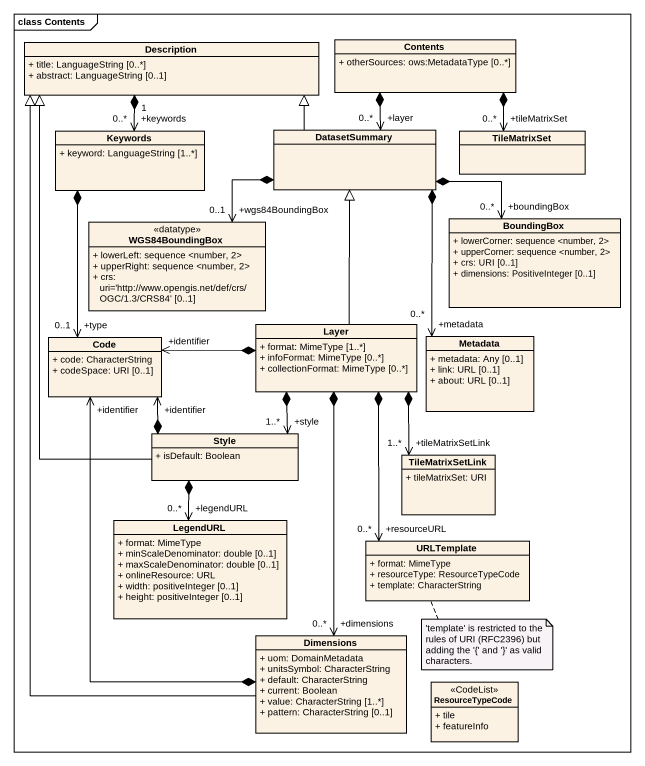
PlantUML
@startuml
mainframe class Contents
hide circle
hide empty members
skinparam classAttributeIconSize 0
class Description {
  + title: LanguageString [0..*]
  + abstract: LanguageString [0..1]
}
class Contents {
  + otherSources: ows:MetadataType [0..*]
}
class Keywords {
  + keyword: LanguageString [1..*]
}
class DatasetSummary
class TileMatrixSet
class WGS84BoundingBox <<datatype>> {
  + lowerLeft: sequence <number, 2>
  + upperRight: sequence <number, 2>
  + crs: uri='http://www.opengis.net/def/crs/OGC/1.3/CRS84' [0..1]
}
class BoundingBox {
  + lowerCorner: sequence <number, 2>
  + upperCorner: sequence <number, 2>
  + crs: URI [0..1]
  + dimensions: PositiveInteger [0..1]
}
class Code {
  + code: CharacterString
  + codeSpace: URI [0..1]
}
class Layer {
  + format: MimeType [1..*]
  + infoFormat: MimeType [0..*]
  + collectionFormat: MimeType [0..*]
}
class Metadata {
  + metadata: Any [0..1]
  + link: URL [0..1]
  + about: URL [0..1]
}
class Style {
  + isDefault: Boolean
}
class TileMatrixSetLink {
  + tileMatrixSet: URI
}
class LegendURL {
  + format: MimeType
  + minScaleDenominator: double [0..1]
  + maxScaleDenominator: double [0..1]
  + onlineResource: URL
  + width: positiveInteger [0..1]
  + height: positiveInteger [0..1]
}
class URLTemplate {
  + format: MimeType
  + resourceType: ResourceTypeCode
  + template: CharacterString
}
class Dimensions {
  + uom: DomainMetadata
  + unitsSymbol: CharacterString
  + default: CharacterString
  + current: Boolean
  + value: CharacterString [1..*]
  + pattern: CharacterString [0..1]
}
class ResourceTypeCode <<CodeList>> {
  + tile
  + featureInfo
}
Keywords "+keywords\n0..*" <-up-* "1" Description
DatasetSummary -left-|> Description
DatasetSummary "+layer\n0..*" <-up-* Contents
TileMatrixSet "+tileMatrixSet\n0..*" <-up-* Contents
WGS84BoundingBox "+wgs84BoundingBox\n0..1" <-up-* DatasetSummary
BoundingBox "+boundingBox\n0..*" <-left-* DatasetSummary
Code "+type\n0..1" <-up-* Keywords
Code "+identifier" <-right-* Layer
Code "+identifier" <--* Style
Code "+identifier" <--* Dimensions
Layer -up-|> DatasetSummary
Metadata "+metadata\n0..*" <-up-* DatasetSummary
Style -up-|> Description
Style "+style\n1..*" <-up-* Layer
TileMatrixSetLink "+tileMatrixSetLink\n1..*" <-up-* Layer
LegendURL "+legendURL\n0..*" <-up-* Style
URLTemplate "+resourceURL\n0..*" <-up-* Layer
Dimensions -up-|> Description
Dimensions "+dimensions\n0..*" <-up-* Layer
note bottom of URLTemplate : 'template' is restricted to the rules of URI (RFC2396) but adding the '{' and '}' as valid characters.
@enduml
